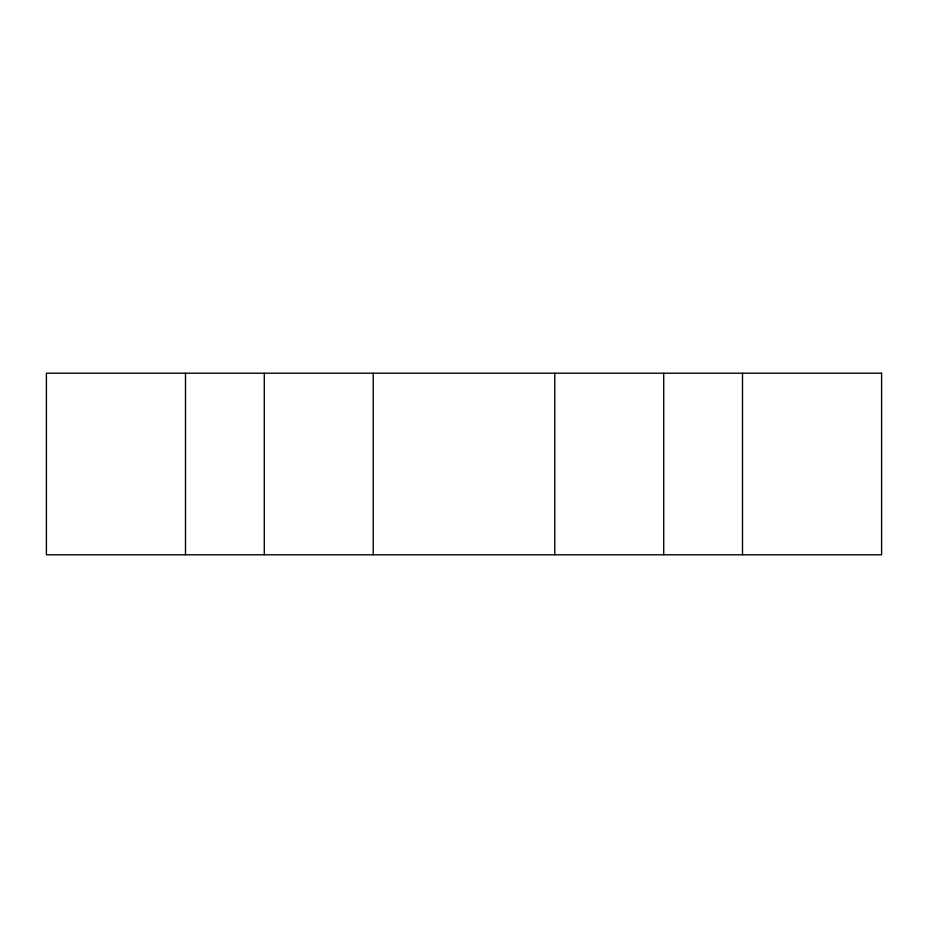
<?xml version="1.0" encoding="UTF-8"?>
<svg xmlns="http://www.w3.org/2000/svg" width="928" height="928" viewBox="0 0 928 928"><rect width="100%" height="100%" fill="white"/><g stroke="black" fill="none" stroke-linecap="round" stroke-linejoin="round"><path stroke-width="1.39" d="M742.504 373.218L742.504 554.782M663.717 373.218L663.717 554.782M554.782 373.218L554.782 554.782M373.218 373.218L373.218 554.782M264.283 373.218L264.283 554.782M185.496 373.218L185.496 554.782M881.6 373.218L46.4 373.218L46.4 554.782L881.6 554.782L881.6 373.218"/></g></svg>
